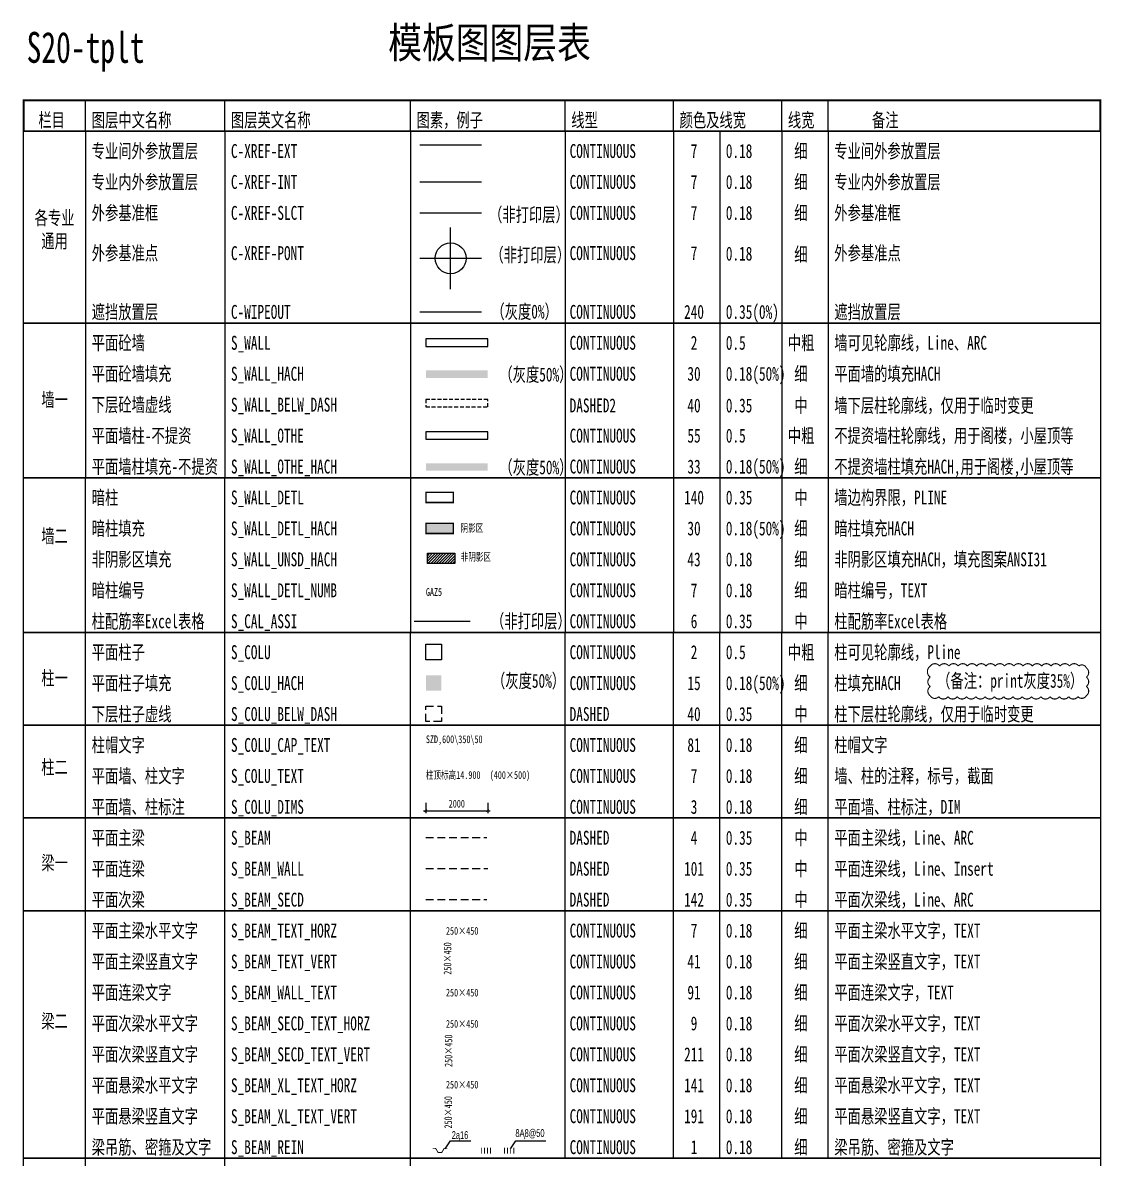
# Model space of a CAD drawing. Extents: x -302153 to 2378000, y -57590 to 1700000.
# Drawn here: x -106491 to -71631, y -13513 to 23194 of the extents above; entities that cross this region are included whole.
import ezdxf
from ezdxf.enums import TextEntityAlignment as Align

# ---------------------------------------------------------------- set-up
doc = ezdxf.new("R2010")
doc.units = 0
doc.header["$LTSCALE"] = 500
doc.header["$MEASUREMENT"] = 0
doc.linetypes.add('DASHED', pattern=[0.75, 0.5, -0.25])
doc.linetypes.add('DASHED2', pattern=[0.375, 0.25, -0.125])
doc.layers.get('0').update_dxf_attribs({"linetype": 'CONTINUOUS'})
doc.layers.get('Defpoints').update_dxf_attribs({"color": 2, "linetype": 'CONTINUOUS'})
for name, color, linetype in [('C-WIPEOUT', 240, 'CONTINUOUS'), ('C-XREF-EXT', 7, 'CONTINUOUS'), ('C-XREF-INT', 7, 'CONTINUOUS'), ('S_BEAM', 4, 'DASHED'), ('S_BEAM_REIN', 1, 'CONTINUOUS'), ('S_BEAM_SECD', 142, 'DASHED'), ('S_BEAM_SECD_TEXT_HORZ', 9, 'CONTINUOUS'), ('S_BEAM_SECD_TEXT_VERT', 211, 'CONTINUOUS'), ('S_BEAM_TEXT_HORZ', 7, 'CONTINUOUS'), ('S_BEAM_TEXT_VERT', 41, 'CONTINUOUS'), ('S_BEAM_WALL', 101, 'DASHED'), ('S_BEAM_WALL_TEXT', 91, 'CONTINUOUS'), ('S_BEAM_XL_TEXT_HORZ', 141, 'CONTINUOUS'), ('S_BEAM_XL_TEXT_VERT', 191, 'CONTINUOUS'), ('S_COLU', 2, 'CONTINUOUS'), ('S_COLU_BELW_DASH', 40, 'DASHED'), ('S_COLU_CAP_TEXT', 81, 'CONTINUOUS'), ('S_COLU_DIMS', 3, 'CONTINUOUS'), ('S_COLU_HACH', 15, 'CONTINUOUS'), ('S_COLU_TEXT', 7, 'CONTINUOUS'), ('S_PLAN_TEXT', 7, 'CONTINUOUS'), ('S_POST_CHAG', 50, 'CONTINUOUS'), ('S_TABL', 83, 'CONTINUOUS'), ('S_WALL', 2, 'CONTINUOUS'), ('S_WALL_BELW_DASH', 40, 'DASHED2'), ('S_WALL_DETL', 140, 'CONTINUOUS'), ('S_WALL_DETL_HACH', 30, 'CONTINUOUS'), ('S_WALL_DETL_NUMB', 7, 'CONTINUOUS'), ('S_WALL_HACH', 30, 'CONTINUOUS'), ('S_WALL_OTHE', 55, 'CONTINUOUS'), ('S_WALL_OTHE_HACH', 33, 'CONTINUOUS'), ('S_WALL_UNSD_HACH', 43, 'CONTINUOUS')]:
    doc.layers.add(name, color=color, linetype=linetype)
for name, color, linetype, plot in [('C-XREF-PONT', 7, 'CONTINUOUS', False), ('C-XREF-SLCT', 7, 'CONTINUOUS', False), ('S_CAL_ASSI', 6, 'CONTINUOUS', False)]:
    doc.layers.add(name, color=color, linetype=linetype, plot=plot)
doc.styles.add('TH-STYLE1', font='Stfangso_1.ttf', dxfattribs={"width": 0.7})
doc.styles.add('TH-STYLE2', font='', dxfattribs={"width": 0.8})
doc.styles.get('TH-STYLE2').set_extended_font_data('STXihei')
doc.dimstyles.new('TSSD_100_100', dxfattribs={"dimtxt": 250, "dimasz": 75, "dimexe": 75, "dimexo": 200, "dimgap": 100, "dimtad": 1, "dimdec": 3, "dimdsep": 46, "dimtxsty": 'TH-STYLE1', "dimblk": 'ARCHTICK', "dimcen": -100, "dimdle": 75, "dimclrt": 7, "dimadec": 0, "dimazin": 0, "dimtfac": 1, "dimtdec": 3, "dimtix": 1, "dimtmove": 2, "dimatfit": 3, "dimldrblk": 'ARCHTICK', "dimfxl": 200, "dimtolj": 1, "dimtzin": 0, "dimarcsym": 0})

# ---------------------------------------------------------------- blocks, each defined once
blk = doc.blocks.new('GoodwayInsertPoint')
for p, q in [((0, -100), (0, 100)), ((-100, 0), (100, 0))]:
    blk.add_line(p, q)
blk.add_circle((0, 0), 50)
blk = doc.blocks.new('_ArchTick')
at = {"color": 0, "const_width": 0.25}
blk.add_lwpolyline([(-0.53, -0.53), (0.53, 0.53)], dxfattribs=at)
blk = doc.blocks.new('*D41')
at = {"layer": 'Defpoints', "color": 0, "transparency": 16777216}
for p in [(-93461, -1826), (-91461, -1826), (-91461, -2280)]:
    blk.add_point(p, dxfattribs=at)
at = {"layer": 'S_COLU_DIMS', "color": 0, "lineweight": -2, "transparency": 16777216}
for p, q in [((-93461, -2026), (-93461, -2355)), ((-91461, -2026), (-91461, -2355)), ((-93536, -2280), (-91386, -2280))]:
    blk.add_line(p, q, dxfattribs=at)
at = {"layer": 'S_COLU_DIMS', "color": 0, "lineweight": -2, "transparency": 16777216, "xscale": 75, "yscale": 75, "zscale": 75, "rotation": 180}
blk.add_blockref('_ArchTick', (-93461, -2280), dxfattribs=at)
at = {"layer": 'S_COLU_DIMS', "color": 0, "lineweight": -2, "transparency": 16777216, "xscale": 75, "yscale": 75, "zscale": 75}
blk.add_blockref('_ArchTick', (-91461, -2280), dxfattribs=at)
at = {"layer": 'S_COLU_DIMS', "color": 7, "transparency": 16777216, "insert": (-92461, -2052), "char_height": 250, "attachment_point": 5, "style": 'TH-STYLE1'}
blk.add_mtext('\\A1;2000', dxfattribs=at)

msp = doc.modelspace()

# ---------------------------------------------------------------- hatches: boundary and pattern name
at = {"layer": 'S_WALL_DETL_HACH'}
msp.add_hatch(color=256, dxfattribs=at).paths.add_polyline_path([(-92574.821, 6684.5861), (-92574.821, 7012.1101), (-93457.1837, 7012.1101), (-93457.1837, 6684.5861)])
at = {"layer": 'S_WALL_HACH'}
msp.add_hatch(color=256, dxfattribs=at).paths.add_polyline_path([(-91461.2832, 11712.6595), (-91461.2832, 11952.6595), (-93461.2832, 11952.6595), (-93461.2832, 11712.6595)])
at = {"layer": 'S_WALL_OTHE_HACH'}
msp.add_hatch(color=256, dxfattribs=at).paths.add_polyline_path([(-91461.2873, 8712.6595), (-91461.2873, 8952.6595), (-93461.2873, 8952.6595), (-93461.2873, 8712.6595)])
at = {"layer": 'S_WALL_UNSD_HACH'}
h = msp.add_hatch(dxfattribs=at)
h.set_pattern_fill('ANSI31', color=256, scale=500, style=0)
h.set_pattern_definition([(45, (0, 1000), (-44.194174, 44.194174), [])])
h.paths.add_polyline_path([(-93410.6912, 6045.5191), (-93410.6912, 5717.9951), (-92528.3285, 5717.9951), (-92528.3285, 6045.5191)])

# ---------------------------------------------------------------- linework, layer by layer
at = {"layer": 'C-WIPEOUT'}
msp.add_line((-93661.2933, 13850.568), (-91661.2933, 13850.568), dxfattribs=at)
at = {"layer": 'C-XREF-EXT'}
msp.add_line((-93661.2933, 19250.568), (-91661.2933, 19250.568), dxfattribs=at)
at = {"layer": 'C-XREF-INT'}
msp.add_line((-93661.2933, 18050.568), (-91661.2933, 18050.568), dxfattribs=at)
at = {"layer": 'C-XREF-SLCT'}
msp.add_line((-93661.2933, 17050.568), (-91661.2933, 17050.568), dxfattribs=at)
at = {"layer": 'S_BEAM'}
msp.add_line((-93461.2973, -3149.432), (-91490.8299, -3149.432), dxfattribs=at)
at = {"layer": 'S_BEAM_REIN', "const_width": 30}
for points in [[(-92765.9457, -13190.5343), (-92865.9457, -13190.5343), (-92945.9457, -13323.8676), (-93065.9457, -13323.8676), (-93145.9457, -13190.5343), (-93245.9457, -13190.5343)], [(-91669.2434, -13169.3258), (-91669.2434, -13369.3301)], [(-91569.2434, -13169.3258), (-91569.2434, -13369.3301)], [(-91469.2434, -13169.3258), (-91469.2434, -13369.3301)], [(-91369.2434, -13169.3258), (-91369.2434, -13369.3301)], [(-90920.6863, -13169.3258), (-90920.6863, -13369.3301)], [(-90820.6863, -13169.3258), (-90820.6863, -13369.3301)], [(-90720.6863, -13169.3258), (-90720.6863, -13369.3301)], [(-90620.6863, -13169.3258), (-90620.6863, -13369.3301)]]:
    msp.add_lwpolyline(points, dxfattribs=at)
at = {"layer": 'S_BEAM_REIN'}
for points in [[(-92832.2711, -13204.3991), (-92659.7772, -12946.1196), (-92005.1488, -12946.1196)], [(-90729.946, -13204.3991), (-90557.4521, -12946.1196), (-89578.9605, -12946.1196)]]:
    msp.add_lwpolyline(points, dxfattribs=at)
at = {"layer": 'S_BEAM_SECD'}
msp.add_line((-93461.2973, -5149.432), (-91490.8299, -5149.432), dxfattribs=at)
at = {"layer": 'S_BEAM_WALL'}
msp.add_line((-93461.2973, -4149.432), (-91461.2973, -4149.432), dxfattribs=at)
at = {"layer": 'S_CAL_ASSI'}
msp.add_line((-93839.1267, 3850.568), (-92025.5622, 3850.568), dxfattribs=at)
at = {"layer": 'S_COLU'}
msp.add_lwpolyline([(-93461.2973, 2600.568), (-93461.2973, 3100.568), (-92961.2973, 3100.568), (-92961.2973, 2600.568)], close=True, dxfattribs=at)
at = {"layer": 'S_COLU_BELW_DASH'}
msp.add_lwpolyline([(-93461.2973, 606.124), (-93461.2973, 1106.124), (-92961.2973, 1106.124), (-92961.2973, 606.124)], close=True, dxfattribs=at)
at = {"layer": 'S_COLU_HACH'}
msp.add_solid([(-93461.2973, 2100.568), (-92961.2973, 2100.568), (-93461.2973, 1600.568), (-92961.2973, 1600.568)], dxfattribs=at)
at = {"layer": 'S_POST_CHAG', "const_width": 35}
msp.add_lwpolyline([(-77158.4746, 2397.0332, -0.52056705), (-76858.4746, 2397.0332, -0.52056705), (-76558.4746, 2397.0332, -0.52056705), (-76258.4746, 2397.0332, -0.52056705), (-75958.4746, 2397.0332, -0.52056705), (-75658.4746, 2397.0332, -0.52056705), (-75358.4746, 2397.0332, -0.52056705), (-75058.4746, 2397.0332, -0.52056705), (-74758.4746, 2397.0332, -0.52056705), (-74458.4746, 2397.0332, -0.52056705), (-74158.4746, 2397.0332, -0.52056705), (-73858.4746, 2397.0332, -0.52056705), (-73558.4746, 2397.0332, -0.52056705), (-73258.4746, 2397.0332, -0.52056705), (-72958.4746, 2397.0332, -0.52056705), (-72658.4746, 2397.0332, -0.52056705), (-72358.4746, 2397.0332, -0.52056705), (-72115.9975, 2339.5103, -0.52056705), (-72115.9975, 2039.5103, -0.52056705), (-72115.9975, 1739.5103, -0.52056705), (-72115.9975, 1439.5103, -0.52056705), (-72386.0529, 1409.5657, -0.52056705), (-72686.0529, 1409.5657, -0.52056705), (-72986.0529, 1409.5657, -0.52056705), (-73286.0529, 1409.5657, -0.52056705), (-73586.0529, 1409.5657, -0.52056705), (-73886.0529, 1409.5657, -0.52056705), (-74186.0529, 1409.5657, -0.52056705), (-74486.0529, 1409.5657, -0.52056705), (-74786.0529, 1409.5657, -0.52056705), (-75086.0529, 1409.5657, -0.52056705), (-75386.0529, 1409.5657, -0.52056705), (-75686.0529, 1409.5657, -0.52056705), (-75986.0529, 1409.5657, -0.52056705), (-76286.0529, 1409.5657, -0.52056705), (-76586.0529, 1409.5657, -0.52056705), (-76886.0529, 1409.5657, -0.52056705), (-77158.4746, 1437.144, -0.52056705), (-77158.4746, 1737.144, -0.52056705), (-77158.4746, 2037.144, -0.52056705)], format="xyb", close=True, dxfattribs=at)
at = {"layer": 'S_TABL'}
for p, q in [((-104461.2893, 19686.568), (-104461.2893, 20686.568)), ((-99961.2893, 19686.568), (-99961.2893, 20686.568)), ((-93961.2893, 19686.568), (-93961.2893, 20686.568)), ((-88961.2893, 19686.568), (-88961.2893, 20686.568)), ((-85461.2893, 19686.568), (-85461.2893, 20686.568)), ((-81961.2893, 19686.568), (-81961.2893, 20686.568)), ((-80461.2933, 19686.568), (-80461.2933, 20686.568)), ((-104461.2933, 19686.568), (-104461.2933, 13486.568)), ((-99961.2933, 19686.568), (-99961.2933, 13486.568)), ((-93961.2933, 19686.568), (-93961.2933, 13486.568)), ((-88961.2973, 19686.568), (-88961.2973, 13486.568)), ((-85461.2933, 19686.568), (-85461.2933, 13486.568)), ((-83961.2933, 19686.568), (-83961.2933, 13486.568)), ((-81961.2933, 19686.568), (-81961.2933, 13486.568)), ((-80461.2933, 19686.568), (-80461.2933, 13486.568)), ((-106461.2893, 13486.568), (-71661.2973, 13486.568)), ((-106461.2893, 13486.568), (-71661.2973, 13486.568)), ((-104461.2893, 13486.568), (-104461.2973, 8486.568)), ((-99961.2893, 13486.568), (-99961.2973, 8486.568)), ((-93961.2893, 13486.568), (-93961.2973, 8486.568)), ((-88961.2933, 13486.568), (-88961.3014, 8486.568)), ((-85461.2893, 13486.568), (-85461.2973, 8486.568)), ((-83961.2893, 13486.568), (-83961.2973, 8486.568)), ((-81961.2893, 13486.568), (-81961.2973, 8486.568)), ((-80461.2893, 13486.568), (-80461.2973, 8486.568)), ((-104461.2973, 3486.568), (-104461.2973, 8486.568)), ((-99961.3014, 3486.568), (-99961.2973, 8486.568)), ((-93961.2973, 8486.568), (-93961.3014, 3486.568)), ((-88961.3014, 8486.568), (-88961.3054, 3486.568)), ((-85461.2973, 8486.568), (-85461.3014, 3486.568)), ((-83961.2973, 8486.568), (-83961.3014, 3486.568)), ((-81961.2973, 8486.568), (-81961.3014, 3486.568)), ((-80461.2973, 8486.568), (-80461.3014, 3486.568)), ((-104461.2973, 486.568), (-104461.2973, 3486.568)), ((-99961.3014, 486.568), (-99961.3014, 3486.568)), ((-93961.3014, 486.568), (-93961.3014, 3486.568)), ((-88961.3054, 486.568), (-88961.3054, 3486.568)), ((-85461.3014, 486.568), (-85461.3014, 3486.568)), ((-83961.3014, 486.568), (-83961.3014, 3486.568)), ((-81961.3014, 486.568), (-81961.3014, 3486.568)), ((-80461.3014, 486.568), (-80461.3014, 3486.568)), ((-104461.2973, -2513.432), (-104461.2973, 486.568)), ((-99961.3014, -2513.432), (-99961.3014, 486.568)), ((-93961.3014, -2513.432), (-93961.3014, 486.568)), ((-88961.3054, -2513.432), (-88961.3054, 486.568)), ((-85461.3014, -2513.432), (-85461.3014, 486.568)), ((-83961.3014, -2513.432), (-83961.3014, 486.568)), ((-81961.3014, -2513.432), (-81961.3014, 486.568)), ((-80461.3014, -2513.432), (-80461.3014, 486.568)), ((-104461.2973, -5513.432), (-104461.2973, -2513.432)), ((-99961.3014, -5513.432), (-99961.3014, -2513.432)), ((-93961.3014, -5513.432), (-93961.3014, -2513.432)), ((-88961.3054, -5513.432), (-88961.3054, -2513.432)), ((-85461.3014, -5513.432), (-85461.3014, -2513.432)), ((-83961.3014, -5513.432), (-83961.3014, -2513.432)), ((-81961.3014, -5513.432), (-81961.3014, -2513.432)), ((-80461.3014, -5513.432), (-80461.3014, -2513.432)), ((-104461.2973, -13513.432), (-104461.2973, -5513.432)), ((-99961.3014, -13513.432), (-99961.3014, -5513.432)), ((-93961.3014, -13513.432), (-93961.3014, -5513.432)), ((-88961.3054, -13513.432), (-88961.3054, -5513.432)), ((-85461.3014, -13513.432), (-85461.3014, -5513.432)), ((-83961.3014, -13513.432), (-83961.3014, -5513.432)), ((-81961.3014, -13513.432), (-81961.3014, -5513.432)), ((-80461.3014, -13513.432), (-80461.3014, -5513.432)), ((-104461.3014, -16513.432), (-104461.2973, -13513.432)), ((-99961.3014, -16513.432), (-99961.3014, -13513.432)), ((-93961.3014, -16513.432), (-93961.3014, -13513.432))]:
    msp.add_line(p, q, dxfattribs=at)
at = {"layer": 'S_TABL', "const_width": 60}
msp.add_lwpolyline([(-106461.2893, 20686.568), (-71661.3054, 20686.568), (-71661.3054, 19686.568), (-106461.2893, 19686.568)], close=True, dxfattribs=at)
at = {"layer": 'S_TABL'}
for points in [[(-106461.2893, 19686.568), (-71661.3054, 19686.568), (-71661.2973, 13486.568), (-106461.2893, 13486.568)], [(-106461.2893, 13486.568), (-71661.2973, 13486.568), (-71661.3054, 8486.568), (-106461.2973, 8486.568)], [(-106461.2973, 8486.568), (-71661.3054, 8486.568), (-71661.3054, 3486.568), (-106461.2973, 3486.568)], [(-106461.2973, 3486.568), (-71661.3054, 3486.568), (-71661.3054, 486.568), (-106461.2973, 486.568)], [(-106461.2973, 486.568), (-71661.3054, 486.568), (-71661.3054, -2513.432), (-106461.2973, -2513.432)], [(-106461.2973, -2513.432), (-71661.3054, -2513.432), (-71661.3054, -5513.432), (-106461.2973, -5513.432)], [(-106461.2973, -5513.432), (-71661.3054, -5513.432), (-71661.3054, -13513.432), (-106461.2973, -13513.432)], [(-106461.2973, -13513.432), (-71661.3054, -13513.432), (-71661.3054, -16513.432), (-106461.2973, -16513.432)]]:
    msp.add_lwpolyline(points, close=True, dxfattribs=at)
at = {"layer": 'S_WALL'}
msp.add_lwpolyline([(-91461.2893, 12970.568), (-93461.2893, 12970.568), (-93461.2893, 12730.568), (-92731.7052, 12730.568), (-92731.7052, 12730.568), (-91461.2893, 12730.568), (-91461.2893, 12970.568)], dxfattribs=at)
at = {"layer": 'S_WALL_BELW_DASH'}
msp.add_lwpolyline([(-91461.2933, 11015.4077), (-93461.2933, 11015.4077), (-93461.2933, 10775.4077), (-92731.7092, 10775.4077), (-92731.7092, 10775.4077), (-91461.2933, 10775.4077), (-91461.2933, 11015.4077)], dxfattribs=at)
at = {"layer": 'S_WALL_DETL'}
for p, q in [((-93410.6912, 6045.5191), (-92528.3285, 6045.5191)), ((-93410.6912, 5717.9951), (-93410.6912, 6045.5191)), ((-92528.3285, 6045.5191), (-92528.3285, 5717.9951)), ((-92528.3285, 5717.9951), (-93410.6912, 5717.9951))]:
    msp.add_line(p, q, dxfattribs=at)
at = {"layer": 'S_WALL_DETL', "const_width": 50}
for points in [[(-93457.1837, 8014.33), (-92574.821, 8014.33), (-92574.821, 7686.806), (-93457.1837, 7686.806)], [(-93457.1837, 7012.1101), (-92574.821, 7012.1101), (-92574.821, 6684.5861), (-93457.1837, 6684.5861)]]:
    msp.add_lwpolyline(points, close=True, dxfattribs=at)
at = {"layer": 'S_WALL_OTHE'}
msp.add_lwpolyline([(-91461.2933, 9970.568), (-93461.2933, 9970.568), (-93461.2933, 9730.568), (-92731.7092, 9730.568), (-92731.7092, 9730.568), (-91461.2933, 9730.568), (-91461.2933, 9970.568)], dxfattribs=at)

# ---------------------------------------------------------------- block references
at = {"layer": 'C-XREF-PONT', "xscale": 10, "yscale": 10, "zscale": 10}
msp.add_blockref('GoodwayInsertPoint', (-92661.2933, 15578.9041), dxfattribs=at)

# ---------------------------------------------------------------- texts
at = {"layer": 'S_BEAM_REIN', "style": 'TH-STYLE1', "width": 0.7}
for s, p in [('2ą16', (-92624.9433, -12888.0486)), ('8Ą8@50', (-90566.4095, -12822.3906))]:
    msp.add_text(s, height=250, dxfattribs=at).set_placement(p)
at = {"layer": 'S_BEAM_SECD_TEXT_HORZ', "style": 'TH-STYLE1', "width": 0.7}
msp.add_text('250×450', height=250, dxfattribs=at).set_placement((-92811.4945, -9366.8622), align=Align.BOTTOM_LEFT)
at = {"layer": 'S_BEAM_SECD_TEXT_VERT', "style": 'TH-STYLE1', "width": 0.7}
msp.add_text('250×450', height=250, rotation=90, dxfattribs=at).set_placement((-92530.0195, -10561.181), align=Align.BOTTOM_LEFT)
at = {"layer": 'S_BEAM_TEXT_HORZ', "style": 'TH-STYLE1', "width": 0.7}
msp.add_text('250×450', height=250, dxfattribs=at).set_placement((-92811.4945, -6361.64), align=Align.BOTTOM_LEFT)
at = {"layer": 'S_BEAM_TEXT_VERT', "style": 'TH-STYLE1', "width": 0.7}
msp.add_text('250×450', height=250, rotation=90, dxfattribs=at).set_placement((-92562.5084, -7579.4896), align=Align.BOTTOM_LEFT)
at = {"layer": 'S_BEAM_WALL_TEXT', "style": 'TH-STYLE1', "width": 0.7}
msp.add_text('250×450', height=250, dxfattribs=at).set_placement((-92811.4945, -8357.3244), align=Align.BOTTOM_LEFT)
at = {"layer": 'S_BEAM_XL_TEXT_HORZ', "style": 'TH-STYLE1', "width": 0.7}
msp.add_text('250×450', height=250, dxfattribs=at).set_placement((-92811.4945, -11257.3244))
at = {"layer": 'S_BEAM_XL_TEXT_VERT', "style": 'TH-STYLE1', "width": 0.7}
msp.add_text('250×450', height=250, rotation=90, dxfattribs=at).set_placement((-92615.7379, -12550.8057))
at = {"layer": 'S_COLU_CAP_TEXT', "style": 'TH-STYLE1', "width": 0.7}
msp.add_text('SZD,600\\350\\50', height=250, dxfattribs=at).set_placement((-93461.2973, -168.366), align=Align.BOTTOM_LEFT)
at = {"layer": 'S_COLU_TEXT', "style": 'TH-STYLE1', "width": 0.7}
for s, p in [('柱顶标高14.900', (-93461.2973, -1322.9682)), ('(400×500)', (-91397.6232, -1322.9682))]:
    msp.add_text(s, height=250, dxfattribs=at).set_placement(p, align=Align.BOTTOM_LEFT)
at = {"layer": 'S_PLAN_TEXT'}
for s, height, style, width, p in [('模板图图层表', 1000, 'TH-STYLE2', 0.8, (-94677.8492, 21747.978)), ('S20-tplt', 1000, 'TH-STYLE1', 0.7, (-106364.5821, 21596.2687)), ('栏目', 450, 'TH-STYLE1', 0.7, (-105985.9402, 19686.568)), ('图层中文名称', 450, 'TH-STYLE1', 0.7, (-104261.2893, 19686.568)), ('图层英文名称', 450, 'TH-STYLE1', 0.7, (-99761.2893, 19686.568)), ('图素，例子', 450, 'TH-STYLE1', 0.7, (-93761.2893, 19686.568)), ('线型', 450, 'TH-STYLE1', 0.7, (-88761.2893, 19686.568)), ('颜色及线宽', 450, 'TH-STYLE1', 0.7, (-85261.2893, 19686.568)), ('线宽', 450, 'TH-STYLE1', 0.7, (-81761.2893, 19686.568)), ('备注', 450, 'TH-STYLE1', 0.7, (-79043.5866, 19686.568)), ('专业间外参放置层', 450, 'TH-STYLE1', 0.7, (-104261.2933, 18686.568)), ('C-XREF-EXT', 450, 'TH-STYLE1', 0.7, (-99761.2933, 18686.568)), ('CONTINUOUS', 450, 'TH-STYLE1', 0.7, (-88814.6617, 18686.568)), ('0.18', 450, 'TH-STYLE1', 0.7, (-83766.5012, 18686.568)), ('细', 450, 'TH-STYLE1', 0.7, (-81554.9399, 18686.568)), ('专业间外参放置层', 450, 'TH-STYLE1', 0.7, (-80261.2893, 18686.568)), ('专业内外参放置层', 450, 'TH-STYLE1', 0.7, (-104261.2933, 17686.568)), ('C-XREF-INT', 450, 'TH-STYLE1', 0.7, (-99761.2933, 17686.568)), ('CONTINUOUS', 450, 'TH-STYLE1', 0.7, (-88814.6617, 17686.568)), ('0.18', 450, 'TH-STYLE1', 0.7, (-83766.5012, 17686.568)), ('细', 450, 'TH-STYLE1', 0.7, (-81554.9399, 17686.568)), ('专业内外参放置层', 450, 'TH-STYLE1', 0.7, (-80261.2893, 17686.568)), ('外参基准框', 450, 'TH-STYLE1', 0.7, (-104261.2933, 16686.568)), ('C-XREF-SLCT', 450, 'TH-STYLE1', 0.7, (-99761.2933, 16686.568)), ('CONTINUOUS', 450, 'TH-STYLE1', 0.7, (-88814.6617, 16686.568)), ('0.18', 450, 'TH-STYLE1', 0.7, (-83766.5012, 16686.568)), ('细', 450, 'TH-STYLE1', 0.7, (-81554.9399, 16686.568)), ('外参基准框', 450, 'TH-STYLE1', 0.7, (-80261.2893, 16686.568)), ('外参基准点', 450, 'TH-STYLE1', 0.7, (-104261.2933, 15386.568)), ('C-XREF-PONT', 450, 'TH-STYLE1', 0.7, (-99761.2933, 15386.568)), ('CONTINUOUS', 450, 'TH-STYLE1', 0.7, (-88814.6617, 15386.568)), ('0.18', 450, 'TH-STYLE1', 0.7, (-83766.5012, 15369.1745)), ('细', 450, 'TH-STYLE1', 0.7, (-81554.9399, 15345.7595)), ('外参基准点', 450, 'TH-STYLE1', 0.7, (-80261.2893, 15386.568)), ('遮挡放置层', 450, 'TH-STYLE1', 0.7, (-104261.2933, 13486.568)), ('C-WIPEOUT', 450, 'TH-STYLE1', 0.7, (-99761.2933, 13486.568)), ('CONTINUOUS', 450, 'TH-STYLE1', 0.7, (-88814.6617, 13486.568)), ('0.35(0%%%)', 450, 'TH-STYLE1', 0.7, (-83766.5012, 13486.568)), ('遮挡放置层', 450, 'TH-STYLE1', 0.7, (-80261.2893, 13486.568)), ('平面砼墙', 450, 'TH-STYLE1', 0.7, (-104261.2893, 12486.568)), ('S_WALL', 450, 'TH-STYLE1', 0.7, (-99761.2893, 12486.568)), ('CONTINUOUS', 450, 'TH-STYLE1', 0.7, (-88814.6617, 12486.568)), ('0.5', 450, 'TH-STYLE1', 0.7, (-83766.5012, 12486.568)), ('中粗', 450, 'TH-STYLE1', 0.7, (-81761.2893, 12486.568)), ('墙可见轮廓线，Line、ARC', 450, 'TH-STYLE1', 0.7, (-80261.2893, 12486.568)), ('平面砼墙填充', 450, 'TH-STYLE1', 0.7, (-104261.2832, 11486.568)), ('0.18(50%%%)', 450, 'TH-STYLE1', 0.7, (-83766.4952, 11486.568)), ('细', 450, 'TH-STYLE1', 0.7, (-81554.9339, 11486.568)), ('平面墙的填充HACH', 450, 'TH-STYLE1', 0.7, (-80261.2832, 11486.568)), ('S_WALL_HACH', 450, 'TH-STYLE1', 0.7, (-99761.2832, 11486.568)), ('CONTINUOUS', 450, 'TH-STYLE1', 0.7, (-88814.6556, 11486.568)), ('下层砼墙虚线', 450, 'TH-STYLE1', 0.7, (-104261.2832, 10486.568)), ('S_WALL_BELW_DASH', 450, 'TH-STYLE1', 0.7, (-99761.2832, 10486.568)), ('DASHED2', 450, 'TH-STYLE1', 0.7, (-88814.6697, 10461.9518)), ('0.35', 450, 'TH-STYLE1', 0.7, (-83766.5093, 10461.9518)), ('中', 450, 'TH-STYLE1', 0.7, (-81554.952, 10461.9518)), ('墙下层柱轮廓线，仅用于临时变更', 450, 'TH-STYLE1', 0.7, (-80261.2973, 10461.9518)), ('平面墙柱-不提资', 450, 'TH-STYLE1', 0.7, (-104261.2933, 9486.568)), ('S_WALL_OTHE', 450, 'TH-STYLE1', 0.7, (-99761.2933, 9486.568)), ('CONTINUOUS', 450, 'TH-STYLE1', 0.7, (-88814.6657, 9486.568)), ('0.5', 450, 'TH-STYLE1', 0.7, (-83766.5052, 9486.568)), ('中粗', 450, 'TH-STYLE1', 0.7, (-81761.2933, 9486.568)), ('不提资墙柱轮廓线，用于阁楼，小屋顶等', 450, 'TH-STYLE1', 0.7, (-80261.2933, 9486.568)), ('平面墙柱填充-不提资', 450, 'TH-STYLE1', 0.7, (-104261.2873, 8486.568)), ('S_WALL_OTHE_HACH', 450, 'TH-STYLE1', 0.7, (-99761.2873, 8486.568)), ('CONTINUOUS', 450, 'TH-STYLE1', 0.7, (-88814.6597, 8486.568)), ('0.18(50%%%)', 450, 'TH-STYLE1', 0.7, (-83766.4992, 8486.568)), ('细', 450, 'TH-STYLE1', 0.7, (-81554.9379, 8486.568)), ('不提资墙柱填充HACH,用于阁楼,小屋顶等', 450, 'TH-STYLE1', 0.7, (-80261.2873, 8486.568)), ('暗柱', 450, 'TH-STYLE1', 0.7, (-104261.2973, 7486.568)), ('S_WALL_DETL', 450, 'TH-STYLE1', 0.7, (-99761.2973, 7486.568)), ('CONTINUOUS', 450, 'TH-STYLE1', 0.7, (-88814.6697, 7486.568)), ('中', 450, 'TH-STYLE1', 0.7, (-81554.949, 7486.568)), ('墙边构界限，PLINE', 450, 'TH-STYLE1', 0.7, (-80261.2973, 7486.568)), ('0.35', 450, 'TH-STYLE1', 0.7, (-83766.5093, 7486.568)), ('暗柱填充', 450, 'TH-STYLE1', 0.7, (-104261.2973, 6486.568)), ('S_WALL_DETL_HACH', 450, 'TH-STYLE1', 0.7, (-99761.2973, 6486.568)), ('CONTINUOUS', 450, 'TH-STYLE1', 0.7, (-88814.6697, 6486.568)), ('0.18(50%%%)', 450, 'TH-STYLE1', 0.7, (-83766.5093, 6486.568)), ('细', 450, 'TH-STYLE1', 0.7, (-81554.95, 6486.568)), ('暗柱填充HACH', 450, 'TH-STYLE1', 0.7, (-80261.2973, 6486.568)), ('非阴影区填充', 450, 'TH-STYLE1', 0.7, (-104261.2973, 5486.568)), ('S_WALL_UNSD_HACH', 450, 'TH-STYLE1', 0.7, (-99761.2973, 5486.568)), ('CONTINUOUS', 450, 'TH-STYLE1', 0.7, (-88814.6697, 5486.568)), ('0.18', 450, 'TH-STYLE1', 0.7, (-83766.5093, 5486.568)), ('细', 450, 'TH-STYLE1', 0.7, (-81554.95, 5486.568)), ('非阴影区填充HACH，填充图案ANSI31', 450, 'TH-STYLE1', 0.7, (-80261.2973, 5486.568)), ('暗柱编号', 450, 'TH-STYLE1', 0.7, (-104261.2973, 4486.568)), ('细', 450, 'TH-STYLE1', 0.7, (-81554.951, 4486.568)), ('暗柱编号，TEXT', 450, 'TH-STYLE1', 0.7, (-80261.2973, 4486.568)), ('S_WALL_DETL_NUMB', 450, 'TH-STYLE1', 0.7, (-99761.2973, 4486.568)), ('CONTINUOUS', 450, 'TH-STYLE1', 0.7, (-88814.6697, 4486.568)), ('0.18', 450, 'TH-STYLE1', 0.7, (-83766.5093, 4486.568)), ('柱配筋率Excel表格', 450, 'TH-STYLE1', 0.7, (-104261.2973, 3486.568)), ('S_CAL_ASSI', 450, 'TH-STYLE1', 0.7, (-99761.2973, 3486.568)), ('CONTINUOUS', 450, 'TH-STYLE1', 0.7, (-88814.6697, 3486.568)), ('0.35', 450, 'TH-STYLE1', 0.7, (-83766.5093, 3486.568)), ('中', 450, 'TH-STYLE1', 0.7, (-81554.951, 3486.568)), ('柱配筋率Excel表格', 450, 'TH-STYLE1', 0.7, (-80261.2973, 3486.568)), ('平面柱子', 450, 'TH-STYLE1', 0.7, (-104261.2973, 2486.568)), ('S_COLU', 450, 'TH-STYLE1', 0.7, (-99761.2973, 2486.568)), ('CONTINUOUS', 450, 'TH-STYLE1', 0.7, (-88814.6697, 2486.568)), ('0.5', 450, 'TH-STYLE1', 0.7, (-83766.5093, 2486.568)), ('中粗', 450, 'TH-STYLE1', 0.7, (-81761.3014, 2486.568)), ('柱可见轮廓线，Pline', 450, 'TH-STYLE1', 0.7, (-80261.2973, 2486.568)), ('平面柱子填充', 450, 'TH-STYLE1', 0.7, (-104261.2973, 1486.568)), ('S_COLU_HACH', 450, 'TH-STYLE1', 0.7, (-99761.2973, 1486.568)), ('CONTINUOUS', 450, 'TH-STYLE1', 0.7, (-88814.6697, 1486.568)), ('0.18(50%%%)', 450, 'TH-STYLE1', 0.7, (-83766.5093, 1486.568)), ('细', 450, 'TH-STYLE1', 0.7, (-81554.952, 1486.568)), ('柱填充HACH', 450, 'TH-STYLE1', 0.7, (-80261.2973, 1486.568)), ('下层柱子虚线', 450, 'TH-STYLE1', 0.7, (-104261.2973, 486.568)), ('中', 450, 'TH-STYLE1', 0.7, (-81554.952, 486.568)), ('柱下层柱轮廓线，仅用于临时变更', 450, 'TH-STYLE1', 0.7, (-80261.2973, 486.568)), ('S_COLU_BELW_DASH', 450, 'TH-STYLE1', 0.7, (-99761.2973, 486.568)), ('DASHED', 450, 'TH-STYLE1', 0.7, (-88814.6697, 486.568)), ('0.35', 450, 'TH-STYLE1', 0.7, (-83766.5093, 486.568)), ('柱帽文字', 450, 'TH-STYLE1', 0.7, (-104261.2973, -513.432)), ('S_COLU_CAP_TEXT', 450, 'TH-STYLE1', 0.7, (-99761.2973, -513.432)), ('CONTINUOUS', 450, 'TH-STYLE1', 0.7, (-88814.6697, -513.432)), ('0.18', 450, 'TH-STYLE1', 0.7, (-83766.5093, -513.432)), ('细', 450, 'TH-STYLE1', 0.7, (-81554.952, -513.432)), ('柱帽文字', 450, 'TH-STYLE1', 0.7, (-80261.2973, -513.432)), ('平面墙、柱文字', 450, 'TH-STYLE1', 0.7, (-104261.2973, -1513.432)), ('S_COLU_TEXT', 450, 'TH-STYLE1', 0.7, (-99761.2973, -1513.432)), ('CONTINUOUS', 450, 'TH-STYLE1', 0.7, (-88814.6697, -1513.432)), ('0.18', 450, 'TH-STYLE1', 0.7, (-83766.5093, -1513.432)), ('细', 450, 'TH-STYLE1', 0.7, (-81554.952, -1513.432)), ('墙、柱的注释，标号，截面', 450, 'TH-STYLE1', 0.7, (-80261.2973, -1513.432)), ('平面墙、柱标注', 450, 'TH-STYLE1', 0.7, (-104261.2973, -2513.432)), ('S_COLU_DIMS', 450, 'TH-STYLE1', 0.7, (-99761.2973, -2513.432)), ('CONTINUOUS', 450, 'TH-STYLE1', 0.7, (-88814.6697, -2513.432)), ('0.18', 450, 'TH-STYLE1', 0.7, (-83766.5093, -2513.432)), ('细', 450, 'TH-STYLE1', 0.7, (-81554.952, -2513.432)), ('平面墙、柱标注，DIM', 450, 'TH-STYLE1', 0.7, (-80261.2973, -2513.432)), ('平面主梁', 450, 'TH-STYLE1', 0.7, (-104261.2973, -3513.432)), ('S_BEAM', 450, 'TH-STYLE1', 0.7, (-99761.2973, -3513.432)), ('DASHED', 450, 'TH-STYLE1', 0.7, (-88814.6697, -3513.432)), ('0.35', 450, 'TH-STYLE1', 0.7, (-83766.5093, -3513.432)), ('中', 450, 'TH-STYLE1', 0.7, (-81554.949, -3513.432)), ('平面主梁线，Line、ARC', 450, 'TH-STYLE1', 0.7, (-80261.2973, -3513.432)), ('平面连梁', 450, 'TH-STYLE1', 0.7, (-104261.2973, -4513.432)), ('S_BEAM_WALL', 450, 'TH-STYLE1', 0.7, (-99761.2973, -4513.432)), ('DASHED', 450, 'TH-STYLE1', 0.7, (-88814.6697, -4513.432)), ('0.35', 450, 'TH-STYLE1', 0.7, (-83766.5093, -4513.432)), ('中', 450, 'TH-STYLE1', 0.7, (-81554.949, -4513.432)), ('平面连梁线，Line、Insert', 450, 'TH-STYLE1', 0.7, (-80261.2973, -4513.432)), ('平面次梁', 450, 'TH-STYLE1', 0.7, (-104261.2973, -5513.432)), ('S_BEAM_SECD', 450, 'TH-STYLE1', 0.7, (-99761.2973, -5513.432)), ('DASHED', 450, 'TH-STYLE1', 0.7, (-88814.6697, -5513.432)), ('0.35', 450, 'TH-STYLE1', 0.7, (-83766.5093, -5513.432)), ('中', 450, 'TH-STYLE1', 0.7, (-81554.949, -5513.432)), ('平面次梁线，Line、ARC', 450, 'TH-STYLE1', 0.7, (-80261.2973, -5513.432)), ('平面主梁水平文字', 450, 'TH-STYLE1', 0.7, (-104261.2973, -6513.432)), ('细', 450, 'TH-STYLE1', 0.7, (-81554.952, -6513.432)), ('平面主梁水平文字，TEXT', 450, 'TH-STYLE1', 0.7, (-80261.2973, -6513.432)), ('S_BEAM_TEXT_HORZ', 450, 'TH-STYLE1', 0.7, (-99761.2973, -6513.432)), ('CONTINUOUS', 450, 'TH-STYLE1', 0.7, (-88814.6697, -6513.432)), ('0.18', 450, 'TH-STYLE1', 0.7, (-83766.5093, -6513.432)), ('平面主梁竖直文字', 450, 'TH-STYLE1', 0.7, (-104261.2973, -7513.432)), ('S_BEAM_TEXT_VERT', 450, 'TH-STYLE1', 0.7, (-99761.2973, -7513.432)), ('CONTINUOUS', 450, 'TH-STYLE1', 0.7, (-88814.6697, -7513.432)), ('0.18', 450, 'TH-STYLE1', 0.7, (-83766.5093, -7513.432)), ('细', 450, 'TH-STYLE1', 0.7, (-81554.952, -7513.432)), ('平面主梁竖直文字，TEXT', 450, 'TH-STYLE1', 0.7, (-80261.2973, -7513.432)), ('平面连梁文字', 450, 'TH-STYLE1', 0.7, (-104261.2973, -8513.432)), ('S_BEAM_WALL_TEXT', 450, 'TH-STYLE1', 0.7, (-99761.2973, -8513.432)), ('CONTINUOUS', 450, 'TH-STYLE1', 0.7, (-88814.6697, -8513.432)), ('0.18', 450, 'TH-STYLE1', 0.7, (-83766.5093, -8513.432)), ('细', 450, 'TH-STYLE1', 0.7, (-81554.952, -8513.432)), ('平面连梁文字，TEXT', 450, 'TH-STYLE1', 0.7, (-80261.2973, -8513.432)), ('平面次梁水平文字', 450, 'TH-STYLE1', 0.7, (-104261.2973, -9513.432)), ('S_BEAM_SECD_TEXT_HORZ', 450, 'TH-STYLE1', 0.7, (-99761.2973, -9513.432)), ('CONTINUOUS', 450, 'TH-STYLE1', 0.7, (-88814.6697, -9513.432)), ('0.18', 450, 'TH-STYLE1', 0.7, (-83766.5093, -9513.432)), ('细', 450, 'TH-STYLE1', 0.7, (-81554.952, -9513.432)), ('平面次梁水平文字，TEXT', 450, 'TH-STYLE1', 0.7, (-80261.2973, -9513.432)), ('平面次梁竖直文字', 450, 'TH-STYLE1', 0.7, (-104261.2973, -10513.432)), ('细', 450, 'TH-STYLE1', 0.7, (-81554.952, -10513.432)), ('平面次梁竖直文字，TEXT', 450, 'TH-STYLE1', 0.7, (-80261.2973, -10513.432)), ('S_BEAM_SECD_TEXT_VERT', 450, 'TH-STYLE1', 0.7, (-99761.2973, -10513.432)), ('CONTINUOUS', 450, 'TH-STYLE1', 0.7, (-88814.6697, -10513.432)), ('0.18', 450, 'TH-STYLE1', 0.7, (-83766.5093, -10513.432)), ('平面悬梁水平文字', 450, 'TH-STYLE1', 0.7, (-104261.2973, -11513.432)), ('S_BEAM_XL_TEXT_HORZ', 450, 'TH-STYLE1', 0.7, (-99761.2973, -11513.432)), ('CONTINUOUS', 450, 'TH-STYLE1', 0.7, (-88814.6697, -11513.432)), ('0.18', 450, 'TH-STYLE1', 0.7, (-83766.5093, -11513.432)), ('细', 450, 'TH-STYLE1', 0.7, (-81554.952, -11513.432)), ('平面悬梁水平文字，TEXT', 450, 'TH-STYLE1', 0.7, (-80261.2973, -11513.432)), ('平面悬梁竖直文字', 450, 'TH-STYLE1', 0.7, (-104261.2973, -12513.432)), ('S_BEAM_XL_TEXT_VERT', 450, 'TH-STYLE1', 0.7, (-99761.2973, -12513.432)), ('CONTINUOUS', 450, 'TH-STYLE1', 0.7, (-88814.6697, -12513.432)), ('0.18', 450, 'TH-STYLE1', 0.7, (-83766.5093, -12513.432)), ('细', 450, 'TH-STYLE1', 0.7, (-81554.952, -12513.432)), ('平面悬梁竖直文字，TEXT', 450, 'TH-STYLE1', 0.7, (-80261.2973, -12513.432)), ('梁吊筋、密箍及文字', 450, 'TH-STYLE1', 0.7, (-104261.2973, -13513.432)), ('S_BEAM_REIN', 450, 'TH-STYLE1', 0.7, (-99761.2973, -13513.432)), ('CONTINUOUS', 450, 'TH-STYLE1', 0.7, (-88814.6697, -13513.432)), ('0.18', 450, 'TH-STYLE1', 0.7, (-83766.5093, -13513.432)), ('细', 450, 'TH-STYLE1', 0.7, (-81554.952, -13513.432)), ('梁吊筋、密箍及文字', 450, 'TH-STYLE1', 0.7, (-80261.2973, -13513.432))]:
    msp.add_text(s, height=height, dxfattribs=dict(at, style=style, width=width)).set_placement(p, align=Align.BOTTOM_LEFT)
at = {"layer": 'S_PLAN_TEXT', "style": 'TH-STYLE1', "width": 0.7}
for s, p in [('7', (-84793.9984, 18686.568)), ('7', (-84793.9984, 17686.568)), ('7', (-84793.9984, 16686.568)), ('7', (-84793.9984, 15386.568)), ('240', (-84793.9984, 13486.568)), ('2', (-84793.9984, 12486.568)), ('30', (-84793.9923, 11486.568)), ('40', (-84794.0064, 10461.9518)), ('55', (-84794.0024, 9486.568)), ('33', (-84793.9963, 8486.568)), ('140', (-84794.0064, 7486.568)), ('30', (-84794.0064, 6486.568)), ('43', (-84794.0064, 5486.568)), ('7', (-84794.0064, 4486.568)), ('6', (-84794.0064, 3486.568)), ('2', (-84794.0064, 2486.568)), ('15', (-84794.0064, 1486.568)), ('40', (-84794.0064, 486.568)), ('81', (-84794.0064, -513.432)), ('7', (-84794.0064, -1513.432)), ('3', (-84794.0064, -2513.432)), ('4', (-84794.0064, -3513.432)), ('101', (-84794.0064, -4513.432)), ('142', (-84794.0064, -5513.432)), ('7', (-84794.0064, -6513.432)), ('41', (-84794.0064, -7513.432)), ('91', (-84794.0064, -8513.432)), ('9', (-84794.0064, -9513.432)), ('211', (-84794.0064, -10513.432)), ('141', (-84794.0064, -11513.432)), ('191', (-84794.0064, -12513.432)), ('1', (-84794.0064, -13513.432))]:
    msp.add_text(s, height=450, dxfattribs=at).set_placement(p, align=Align.BOTTOM_CENTER)
for s, p in [('（非打印层）', (-88839.8255, 16628.3911)), ('（非打印层）', (-88796.9745, 15328.3911)), ('（灰度0%%%）', (-89196.1158, 13496.9865)), ('（灰度50%%%）', (-88723.8073, 11461.9518)), ('（灰度50%%%）', (-88723.8113, 8461.9518)), ('（非打印层）', (-88776.5207, 3491.4496)), ('（灰度50%%%）', (-88961.2973, 1561.6209)), ('（备注：print灰度35%%%）', (-72215.121, 1561.6209))]:
    msp.add_text(s, height=450, dxfattribs=at).set_placement(p, align=Align.BOTTOM_RIGHT)
at = {"layer": 'S_PLAN_TEXT', "insert": (-105461.2913, 16486.568), "char_height": 450, "width": 1999.995972, "attachment_point": 5, "style": 'TH-STYLE1'}
msp.add_mtext('各专业\\P通用', dxfattribs=at)
at = {"layer": 'S_PLAN_TEXT', "char_height": 450, "attachment_point": 5, "style": 'TH-STYLE1'}
for s, insert in [('墙一', (-105461.2933, 10986.5681)), ('墙二', (-105461.2973, 6576.7509)), ('柱一', (-105461.2973, 1986.568)), ('柱二', (-105461.2973, -894.351)), ('梁一', (-105461.2973, -3985.8274)), ('梁二', (-105461.2973, -9102.648))]:
    msp.add_mtext(s, dxfattribs=dict(at, insert=insert))
at = {"layer": 'S_WALL_DETL_NUMB', "style": 'TH-STYLE1', "width": 0.7}
for s, p in [('阴影区', (-92341.6526, 6659.7903)), ('非阴影区', (-92336.8075, 5726.4502)), ('GAZ5', (-93461.2973, 4592.2149))]:
    msp.add_text(s, height=250, dxfattribs=at).set_placement(p, align=Align.BOTTOM_LEFT)

# ---------------------------------------------------------------- dimensions: what is measured, and where the dimension line sits
at = {"layer": 'S_COLU_DIMS'}
dim = msp.add_linear_dim(base=(-91461.2973, -2280.4898), p1=(-93461.2973, -1826.2943), p2=(-91461.2973, -1826.2943), dimstyle='TSSD_100_100', dxfattribs=at)
dim.commit()
dim.dimension.update_dxf_attribs({"geometry": '*D41', "text_midpoint": (-92461.2973, -2052.4594)})

doc.saveas('drawing.dxf')
